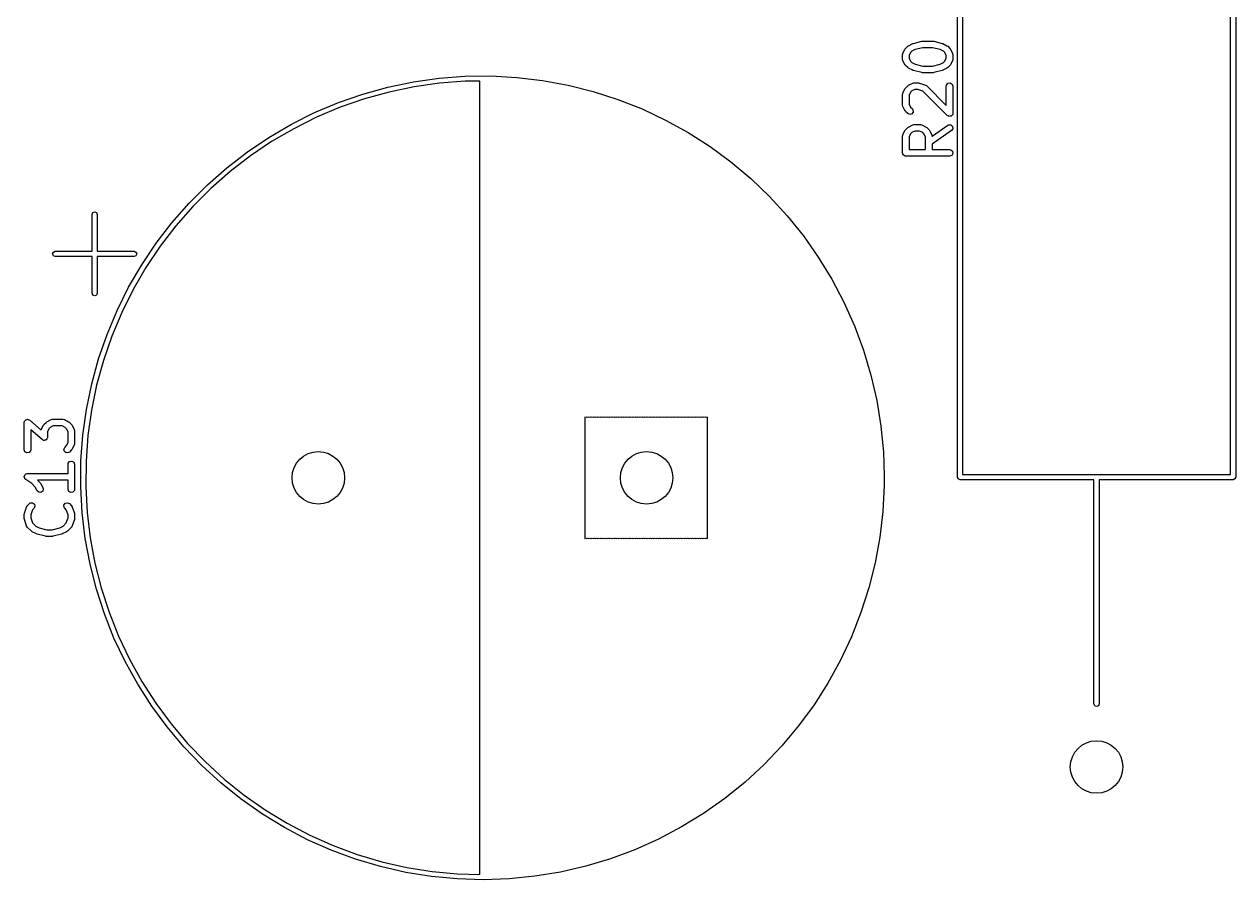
# Model space of a CAD drawing. Extents: x 37 to 259, y -144 to -45.
# Drawn here: x 91.07 to 118.75, y -106.72 to -87.18 of the extents above; entities that cross this region are included whole.
import ezdxf

# ---------------------------------------------------------------- set-up
doc = ezdxf.new("R2010")
doc.units = 0
doc.layers.add('BLACK', color=7, linetype='CONTINUOUS')

msp = doc.modelspace()

# ---------------------------------------------------------------- linework, layer by layer
at = {"layer": 'BLACK', "linetype": 'CONTINUOUS'}
for p, q in [((112.39, -97.52), (112.39, -80.28)), ((112.51, -80.34), (112.51, -97.46)), ((118.63, -97.46), (118.63, -80.34)), ((118.75, -80.28), (118.75, -97.52)), ((111.193, -87.7474), (111.206, -87.7294)), ((111.206, -87.7294), (111.207, -87.7279)), ((111.207, -87.7279), (111.255, -87.6803)), ((111.255, -87.6803), (111.273, -87.6674)), ((111.273, -87.6674), (111.274, -87.6663)), ((111.274, -87.6663), (111.369, -87.6186)), ((111.369, -87.6186), (111.382, -87.6149)), ((111.382, -87.6149), (111.385, -87.613)), ((111.385, -87.613), (111.575, -87.5653)), ((111.603, -87.7131), (111.429, -87.7565)), ((111.575, -87.5653), (111.59, -87.5643)), ((111.59, -87.5643), (111.593, -87.5631)), ((111.593, -87.5631), (111.831, -87.5631)), ((111.822, -87.7131), (111.603, -87.7131)), ((111.996, -87.7565), (111.822, -87.7131)), ((111.831, -87.5631), (111.846, -87.5657)), ((111.846, -87.5657), (111.85, -87.5653)), ((111.85, -87.5653), (112.04, -87.613)), ((112.04, -87.613), (112.052, -87.6182)), ((112.052, -87.6182), (112.055, -87.6186)), ((112.055, -87.6186), (112.151, -87.6663)), ((112.151, -87.6663), (112.169, -87.6796)), ((112.169, -87.6796), (112.17, -87.6803)), ((112.17, -87.6803), (112.218, -87.7279)), ((112.218, -87.7279), (112.231, -87.7463)), ((111.137, -87.8762), (111.142, -87.8505)), ((111.137, -87.9714), (111.137, -87.8762)), ((111.139, -87.9756), (111.137, -87.9714)), ((111.138, -87.98), (111.139, -87.9756)), ((111.145, -88.005), (111.138, -87.98)), ((111.142, -87.8505), (111.145, -87.8471)), ((111.145, -87.8426), (111.193, -87.7474)), ((111.145, -87.8471), (111.145, -87.8426)), ((111.193, -88.1002), (111.145, -88.005)), ((111.322, -87.8254), (111.287, -87.8939)), ((111.287, -87.8939), (111.287, -87.9537)), ((111.287, -87.9537), (111.322, -88.0222)), ((111.352, -87.795), (111.322, -87.8254)), ((111.429, -87.7565), (111.352, -87.795)), ((112.073, -87.795), (111.996, -87.7565)), ((112.103, -87.8254), (112.073, -87.795)), ((112.137, -87.8939), (112.103, -87.8254)), ((112.103, -88.0222), (112.137, -87.9537)), ((112.137, -87.9537), (112.137, -87.8939)), ((112.231, -87.7463), (112.232, -87.7474)), ((112.232, -87.7474), (112.279, -87.8426)), ((112.279, -88.005), (112.232, -88.1002)), ((112.279, -87.8426), (112.287, -87.8676)), ((112.28, -88.0005), (112.279, -88.005)), ((112.283, -87.9971), (112.28, -88.0005)), ((112.287, -87.9714), (112.283, -87.9971)), ((112.287, -87.8676), (112.286, -87.872)), ((112.286, -87.872), (112.287, -87.8762)), ((112.287, -87.8762), (112.287, -87.9714)), ((111.194, -88.1013), (111.193, -88.1002)), ((111.207, -88.1197), (111.194, -88.1013)), ((111.255, -88.1673), (111.207, -88.1197)), ((111.256, -88.168), (111.255, -88.1673)), ((111.274, -88.1814), (111.256, -88.168)), ((111.369, -88.229), (111.274, -88.1814)), ((111.322, -88.0222), (111.352, -88.0526)), ((111.352, -88.0526), (111.429, -88.0911)), ((111.373, -88.2294), (111.369, -88.229)), ((111.385, -88.2347), (111.373, -88.2294)), ((111.575, -88.2823), (111.385, -88.2347)), ((111.429, -88.0911), (111.603, -88.1345)), ((111.579, -88.2819), (111.575, -88.2823)), ((111.593, -88.2845), (111.579, -88.2819)), ((111.831, -88.2845), (111.593, -88.2845)), ((111.603, -88.1345), (111.822, -88.1345)), ((111.822, -88.1345), (111.996, -88.0911)), ((111.835, -88.2833), (111.831, -88.2845)), ((111.85, -88.2823), (111.835, -88.2833)), ((112.04, -88.2347), (111.85, -88.2823)), ((111.996, -88.0911), (112.073, -88.0526)), ((112.043, -88.2327), (112.04, -88.2347)), ((112.055, -88.229), (112.043, -88.2327)), ((112.151, -88.1814), (112.055, -88.229)), ((112.073, -88.0526), (112.103, -88.0222)), ((112.152, -88.1802), (112.151, -88.1814)), ((112.17, -88.1673), (112.152, -88.1802)), ((112.218, -88.1197), (112.17, -88.1673)), ((112.232, -88.1002), (112.218, -88.1182)), ((112.218, -88.1182), (112.218, -88.1197)), ((99.3814, -88.6134), (99.9617, -88.4927)), ((99.9617, -88.4927), (100.549, -88.4097)), ((100.561, -88.5242), (99.9815, -88.6061)), ((100.549, -88.4097), (101.14, -88.3647)), ((101.145, -88.4798), (100.561, -88.5242)), ((101.14, -88.3647), (101.732, -88.358)), ((101.48, -88.476), (101.145, -88.4798)), ((101.48, -106.599), (101.48, -88.476)), ((101.732, -88.358), (102.324, -88.3895)), ((102.324, -88.3895), (102.913, -88.4592)), ((102.913, -88.4592), (103.496, -88.5667)), ((103.496, -88.5667), (104.07, -88.7116)), ((111.273, -88.5722), (111.274, -88.571)), ((111.274, -88.571), (111.369, -88.5234)), ((111.369, -88.5234), (111.394, -88.516)), ((111.394, -88.516), (111.399, -88.517)), ((111.399, -88.517), (111.403, -88.5155)), ((111.403, -88.5155), (111.498, -88.5155)), ((111.498, -88.5155), (111.52, -88.5194)), ((111.52, -88.5194), (111.522, -88.5193)), ((111.522, -88.5193), (111.665, -88.5669)), ((111.665, -88.5669), (111.688, -88.5793)), ((112.137, -88.5905), (112.142, -88.5648)), ((112.142, -88.5648), (112.175, -88.5255)), ((112.175, -88.5255), (112.225, -88.5166)), ((112.225, -88.5166), (112.27, -88.5423)), ((112.27, -88.5423), (112.287, -88.5905)), ((98.2502, -88.9657), (98.8101, -88.7713)), ((98.8101, -88.7713), (99.3814, -88.6134)), ((99.4085, -88.7253), (98.8443, -88.8812)), ((99.9815, -88.6061), (99.4085, -88.7253)), ((104.07, -88.7116), (104.635, -88.8933)), ((111.137, -88.781), (111.142, -88.7553)), ((111.137, -89.019), (111.137, -88.781)), ((111.142, -88.7553), (111.145, -88.7519)), ((111.145, -88.7474), (111.193, -88.6522)), ((111.145, -88.7519), (111.145, -88.7474)), ((111.193, -88.6522), (111.206, -88.6342)), ((111.206, -88.6342), (111.207, -88.6327)), ((111.207, -88.6327), (111.255, -88.5851)), ((111.255, -88.5851), (111.273, -88.5722)), ((111.322, -88.7301), (111.287, -88.7987)), ((111.287, -88.7987), (111.287, -89.0013)), ((111.352, -88.6997), (111.322, -88.7301)), ((111.421, -88.6655), (111.352, -88.6997)), ((111.486, -88.6655), (111.421, -88.6655)), ((111.6, -88.7036), (111.486, -88.6655)), ((112.159, -89.2626), (111.6, -88.7036)), ((111.688, -88.5793), (111.69, -88.5832)), ((111.69, -88.5832), (111.694, -88.5851)), ((111.694, -88.5851), (112.137, -89.0285)), ((112.137, -89.0285), (112.137, -88.5905)), ((112.287, -88.5905), (112.287, -89.2095)), ((97.704, -89.1959), (98.2502, -88.9657)), ((98.2914, -89.0732), (97.7521, -89.3005)), ((98.8443, -88.8812), (98.2914, -89.0732)), ((104.635, -88.8933), (105.186, -89.111)), ((105.186, -89.111), (105.722, -89.3638)), ((111.139, -89.0233), (111.137, -89.019)), ((111.138, -89.0276), (111.139, -89.0233)), ((111.145, -89.0526), (111.138, -89.0276)), ((111.193, -89.1478), (111.145, -89.0526)), ((111.287, -89.0013), (111.322, -89.0699)), ((111.322, -89.0699), (111.361, -89.1089)), ((111.361, -89.1089), (111.376, -89.1302)), ((97.1738, -89.4608), (97.704, -89.1959)), ((97.7521, -89.3005), (97.2285, -89.5621)), ((105.722, -89.3638), (106.241, -89.6507)), ((111.194, -89.149), (111.193, -89.1478)), ((111.207, -89.1673), (111.194, -89.149)), ((111.255, -89.2149), (111.207, -89.1673)), ((111.301, -89.2366), (111.255, -89.2149)), ((111.351, -89.2233), (111.301, -89.2366)), ((111.38, -89.1813), (111.351, -89.2233)), ((111.376, -89.1302), (111.38, -89.1813)), ((112.18, -89.2721), (112.159, -89.2626)), ((112.199, -89.2834), (112.18, -89.2721)), ((112.203, -89.2828), (112.199, -89.2834)), ((112.206, -89.2842), (112.203, -89.2828)), ((112.228, -89.2784), (112.206, -89.2842)), ((112.25, -89.2745), (112.228, -89.2784)), ((112.252, -89.2718), (112.25, -89.2745)), ((112.255, -89.271), (112.252, -89.2718)), ((112.268, -89.2525), (112.255, -89.271)), ((112.283, -89.2352), (112.268, -89.2525)), ((112.284, -89.2306), (112.283, -89.2352)), ((112.285, -89.2289), (112.284, -89.2306)), ((112.287, -89.2095), (112.285, -89.2256)), ((112.285, -89.2256), (112.285, -89.2289)), ((96.6618, -89.7594), (97.1738, -89.4608)), ((97.2285, -89.5621), (96.7229, -89.857)), ((106.241, -89.6507), (106.74, -89.9705)), ((111.145, -89.6998), (111.193, -89.6046)), ((111.193, -89.6046), (111.206, -89.5865)), ((111.206, -89.5865), (111.207, -89.5851)), ((111.207, -89.5851), (111.255, -89.5374)), ((111.255, -89.5374), (111.273, -89.5246)), ((111.273, -89.5246), (111.274, -89.5234)), ((111.274, -89.5234), (111.369, -89.4758)), ((111.352, -89.6521), (111.322, -89.6825)), ((111.421, -89.6179), (111.352, -89.6521)), ((111.369, -89.4758), (111.394, -89.4683)), ((111.394, -89.4683), (111.399, -89.4694)), ((111.399, -89.4694), (111.403, -89.4679)), ((111.403, -89.4679), (111.546, -89.4679)), ((111.528, -89.6179), (111.421, -89.6179)), ((111.597, -89.6521), (111.528, -89.6179)), ((111.546, -89.4679), (111.571, -89.4724)), ((111.571, -89.4724), (111.575, -89.4753)), ((111.575, -89.4753), (111.579, -89.4758)), ((111.579, -89.4758), (111.674, -89.5234)), ((111.627, -89.6825), (111.597, -89.6521)), ((111.674, -89.5234), (111.693, -89.5368)), ((111.693, -89.5368), (111.694, -89.5374)), ((111.694, -89.5374), (111.742, -89.5851)), ((111.742, -89.5851), (111.754, -89.6034)), ((111.754, -89.6034), (111.756, -89.6046)), ((111.756, -89.6046), (111.803, -89.6998)), ((111.811, -89.7324), (112.169, -89.4814)), ((112.255, -89.6043), (111.811, -89.9152)), ((112.169, -89.4814), (112.193, -89.4704)), ((112.193, -89.4704), (112.244, -89.4749)), ((112.244, -89.4749), (112.28, -89.5112)), ((112.285, -89.5623), (112.255, -89.6043)), ((112.28, -89.5112), (112.285, -89.5623)), ((96.1701, -90.0904), (96.6618, -89.7594)), ((96.7229, -89.857), (96.2374, -90.1838)), ((111.137, -89.7333), (111.142, -89.7077)), ((111.137, -90.1143), (111.137, -89.7333)), ((111.142, -89.7077), (111.145, -89.7042)), ((111.145, -89.7042), (111.145, -89.6998)), ((111.322, -89.6825), (111.287, -89.751)), ((111.287, -89.751), (111.287, -90.0393)), ((111.661, -89.751), (111.627, -89.6825)), ((111.661, -90.0393), (111.661, -89.751)), ((111.803, -89.6998), (111.811, -89.7248)), ((111.811, -89.7248), (111.81, -89.7291)), ((111.81, -89.7291), (111.811, -89.7324)), ((111.811, -89.9152), (111.811, -90.0393)), ((95.7008, -90.4525), (96.1701, -90.0904)), ((96.2374, -90.1838), (95.774, -90.5413)), ((106.74, -89.9705), (107.217, -90.3218)), ((111.144, -90.1326), (111.137, -90.1143)), ((111.147, -90.1518), (111.144, -90.1326)), ((111.153, -90.1561), (111.147, -90.1518)), ((111.155, -90.1625), (111.153, -90.1561)), ((111.172, -90.1722), (111.155, -90.1625)), ((111.187, -90.1848), (111.172, -90.1722)), ((111.196, -90.1865), (111.187, -90.1848)), ((111.199, -90.1881), (111.196, -90.1865)), ((111.203, -90.1876), (111.199, -90.1881)), ((111.212, -90.1893), (111.203, -90.1876)), ((112.212, -90.1893), (111.212, -90.1893)), ((111.287, -90.0393), (111.661, -90.0393)), ((111.811, -90.0393), (112.212, -90.0393)), ((112.212, -90.0393), (112.238, -90.0438)), ((112.261, -90.1717), (112.212, -90.1893)), ((112.238, -90.0438), (112.277, -90.0768)), ((112.286, -90.1273), (112.261, -90.1717)), ((112.277, -90.0768), (112.286, -90.1273)), ((95.2559, -90.8441), (95.7008, -90.4525)), ((107.217, -90.3218), (107.671, -90.7032)), ((95.774, -90.5413), (95.3347, -90.928)), ((107.671, -90.7032), (108.099, -91.1131)), ((94.8371, -91.2635), (95.2559, -90.8441)), ((95.3347, -90.928), (94.9212, -91.3422)), ((94.4463, -91.7092), (94.8371, -91.2635)), ((108.099, -91.1131), (108.5, -91.5497)), ((92.6206, -91.521), (92.6381, -91.4786)), ((92.6206, -92.361), (92.6206, -91.521)), ((92.6381, -91.4786), (92.6806, -91.461)), ((92.6806, -91.461), (92.723, -91.4786)), ((92.723, -91.4786), (92.7406, -91.521)), ((92.7406, -91.521), (92.7406, -92.361)), ((94.9212, -91.3422), (94.5353, -91.7823)), ((108.5, -91.5497), (108.871, -92.0113)), ((94.0851, -92.1791), (94.4463, -91.7092)), ((94.5353, -91.7823), (94.1786, -92.2463)), ((108.871, -92.0113), (109.213, -92.496)), ((91.7206, -92.421), (91.7381, -92.3786)), ((91.7381, -92.4634), (91.7206, -92.421)), ((91.7381, -92.3786), (91.7806, -92.361)), ((91.7806, -92.361), (92.6206, -92.361)), ((92.7406, -92.361), (93.5806, -92.361)), ((93.5806, -92.361), (93.623, -92.3786)), ((93.623, -92.3786), (93.6406, -92.421)), ((93.6406, -92.421), (93.623, -92.4634)), ((93.7549, -92.6713), (94.0851, -92.1791)), ((94.1786, -92.2463), (93.8526, -92.7324)), ((91.7806, -92.481), (91.7381, -92.4634)), ((92.6206, -92.481), (91.7806, -92.481)), ((92.6206, -93.321), (92.6206, -92.481)), ((93.5806, -92.481), (92.7406, -92.481)), ((92.7406, -92.481), (92.7406, -93.321)), ((93.4572, -93.1839), (93.7549, -92.6713)), ((93.623, -92.4634), (93.5806, -92.481)), ((109.213, -92.496), (109.522, -93.0016)), ((93.8526, -92.7324), (93.5586, -93.2385)), ((93.1932, -93.7145), (93.4572, -93.1839)), ((93.5586, -93.2385), (93.2979, -93.7625)), ((109.522, -93.0016), (109.798, -93.5262)), ((92.6381, -93.3634), (92.6206, -93.321)), ((92.6806, -93.381), (92.6381, -93.3634)), ((92.723, -93.3634), (92.6806, -93.381)), ((92.7406, -93.321), (92.723, -93.3634)), ((109.798, -93.5262), (110.039, -94.0674)), ((92.964, -94.2611), (93.1932, -93.7145)), ((93.2979, -93.7625), (93.0716, -94.3022)), ((110.039, -94.0674), (110.246, -94.6231)), ((92.7705, -94.8214), (92.964, -94.2611)), ((93.0716, -94.3022), (92.8805, -94.8554)), ((110.246, -94.6231), (110.415, -95.191)), ((92.6136, -95.393), (92.7705, -94.8214)), ((92.8805, -94.8554), (92.7256, -95.4199)), ((110.415, -95.191), (110.548, -95.7686)), ((92.494, -95.9735), (92.6136, -95.393)), ((92.7256, -95.4199), (92.6074, -95.9931)), ((92.412, -96.5605), (92.494, -95.9735)), ((92.6074, -95.9931), (92.5265, -96.5727)), ((110.548, -95.7686), (110.644, -96.3537)), ((91.0714, -96.2741), (91.0733, -96.263)), ((91.0714, -96.8931), (91.0714, -96.2741)), ((91.0728, -96.2595), (91.0744, -96.2569)), ((91.0733, -96.263), (91.0728, -96.2595)), ((91.0744, -96.2569), (91.0759, -96.2484)), ((91.0759, -96.2484), (91.0889, -96.233)), ((91.0889, -96.233), (91.0994, -96.2157)), ((91.0994, -96.2157), (91.105, -96.2137)), ((91.105, -96.2137), (91.1089, -96.2091)), ((91.1089, -96.2091), (91.1288, -96.2056)), ((91.1288, -96.2056), (91.1479, -96.1991)), ((91.1479, -96.1991), (91.1535, -96.2013)), ((91.1535, -96.2013), (91.1594, -96.2002)), ((91.1594, -96.2002), (91.1769, -96.2103)), ((91.1769, -96.2103), (91.1958, -96.2177)), ((91.1958, -96.2177), (91.4558, -96.4451)), ((91.5079, -96.3358), (91.5212, -96.3178)), ((91.5212, -96.3178), (91.5219, -96.3163)), ((91.5219, -96.3163), (91.5695, -96.2687)), ((91.5695, -96.2687), (91.5879, -96.2558)), ((91.5879, -96.2558), (91.589, -96.2546)), ((91.589, -96.2546), (91.6843, -96.207)), ((91.6843, -96.207), (91.7092, -96.1996)), ((91.7092, -96.1996), (91.7136, -96.2006)), ((91.7136, -96.2006), (91.7178, -96.1991)), ((91.7178, -96.1991), (91.9559, -96.1991)), ((91.9559, -96.1991), (91.9816, -96.2036)), ((91.9816, -96.2036), (91.985, -96.2065)), ((91.985, -96.2065), (91.9894, -96.207)), ((91.9894, -96.207), (92.0847, -96.2546)), ((92.0847, -96.2546), (92.1027, -96.268)), ((92.1027, -96.268), (92.1042, -96.2687)), ((92.1042, -96.2687), (92.1518, -96.3163)), ((92.1518, -96.3163), (92.1647, -96.3347)), ((103.901, -96.156), (103.881, -96.1477)), ((103.881, -96.1477), (103.881, -98.9243)), ((103.921, -96.1477), (103.901, -96.156)), ((103.941, -96.156), (103.921, -96.1477)), ((103.961, -96.1477), (103.941, -96.156)), ((103.981, -96.156), (103.961, -96.1477)), ((104.001, -96.1477), (103.981, -96.156)), ((104.021, -96.156), (104.001, -96.1477)), ((104.041, -96.1477), (104.021, -96.156)), ((104.061, -96.156), (104.041, -96.1477)), ((104.081, -96.1477), (104.061, -96.156)), ((104.101, -96.156), (104.081, -96.1477)), ((104.121, -96.1477), (104.101, -96.156)), ((104.141, -96.156), (104.121, -96.1477)), ((104.161, -96.1477), (104.141, -96.156)), ((104.181, -96.156), (104.161, -96.1477)), ((104.201, -96.1477), (104.181, -96.156)), ((104.221, -96.156), (104.201, -96.1477)), ((104.241, -96.1477), (104.221, -96.156)), ((104.261, -96.156), (104.241, -96.1477)), ((104.281, -96.1477), (104.261, -96.156)), ((104.301, -96.156), (104.281, -96.1477)), ((104.321, -96.1477), (104.301, -96.156)), ((104.341, -96.156), (104.321, -96.1477)), ((104.361, -96.1477), (104.341, -96.156)), ((104.381, -96.156), (104.361, -96.1477)), ((104.401, -96.1477), (104.381, -96.156)), ((104.421, -96.156), (104.401, -96.1477)), ((104.441, -96.1477), (104.421, -96.156)), ((104.461, -96.156), (104.441, -96.1477)), ((104.481, -96.1477), (104.461, -96.156)), ((104.501, -96.156), (104.481, -96.1477)), ((104.521, -96.1477), (104.501, -96.156)), ((104.541, -96.156), (104.521, -96.1477)), ((104.561, -96.1477), (104.541, -96.156)), ((104.581, -96.156), (104.561, -96.1477)), ((104.601, -96.1477), (104.581, -96.156)), ((104.621, -96.156), (104.601, -96.1477)), ((104.641, -96.1477), (104.621, -96.156)), ((104.661, -96.156), (104.641, -96.1477)), ((104.681, -96.1477), (104.661, -96.156)), ((104.701, -96.156), (104.681, -96.1477)), ((104.721, -96.1477), (104.701, -96.156)), ((104.741, -96.156), (104.721, -96.1477)), ((104.761, -96.1477), (104.741, -96.156)), ((104.781, -96.156), (104.761, -96.1477)), ((104.801, -96.1477), (104.781, -96.156)), ((104.821, -96.156), (104.801, -96.1477)), ((104.841, -96.1477), (104.821, -96.156)), ((104.861, -96.156), (104.841, -96.1477)), ((104.881, -96.1477), (104.861, -96.156)), ((104.901, -96.156), (104.881, -96.1477)), ((104.921, -96.1477), (104.901, -96.156)), ((104.941, -96.156), (104.921, -96.1477)), ((104.961, -96.1477), (104.941, -96.156)), ((104.981, -96.156), (104.961, -96.1477)), ((105.001, -96.1477), (104.981, -96.156)), ((105.021, -96.156), (105.001, -96.1477)), ((105.041, -96.1477), (105.021, -96.156)), ((105.061, -96.156), (105.041, -96.1477)), ((105.081, -96.1477), (105.061, -96.156)), ((105.101, -96.156), (105.081, -96.1477)), ((105.121, -96.1477), (105.101, -96.156)), ((105.141, -96.156), (105.121, -96.1477)), ((105.161, -96.1477), (105.141, -96.156)), ((105.181, -96.156), (105.161, -96.1477)), ((105.201, -96.1477), (105.181, -96.156)), ((105.221, -96.156), (105.201, -96.1477)), ((105.241, -96.1477), (105.221, -96.156)), ((105.261, -96.156), (105.241, -96.1477)), ((105.281, -96.1477), (105.261, -96.156)), ((105.301, -96.156), (105.281, -96.1477)), ((105.321, -96.1477), (105.301, -96.156)), ((105.341, -96.156), (105.321, -96.1477)), ((105.361, -96.1477), (105.341, -96.156)), ((105.381, -96.156), (105.361, -96.1477)), ((105.401, -96.1477), (105.381, -96.156)), ((105.421, -96.156), (105.401, -96.1477)), ((105.441, -96.1477), (105.421, -96.156)), ((105.461, -96.156), (105.441, -96.1477)), ((105.481, -96.1477), (105.461, -96.156)), ((105.501, -96.156), (105.481, -96.1477)), ((105.521, -96.1477), (105.501, -96.156)), ((105.541, -96.156), (105.521, -96.1477)), ((105.561, -96.1477), (105.541, -96.156)), ((105.581, -96.156), (105.561, -96.1477)), ((105.601, -96.1477), (105.581, -96.156)), ((105.621, -96.156), (105.601, -96.1477)), ((105.641, -96.1477), (105.621, -96.156)), ((105.661, -96.156), (105.641, -96.1477)), ((105.681, -96.1477), (105.661, -96.156)), ((105.701, -96.156), (105.681, -96.1477)), ((105.721, -96.1477), (105.701, -96.156)), ((105.741, -96.156), (105.721, -96.1477)), ((105.761, -96.1477), (105.741, -96.156)), ((105.781, -96.156), (105.761, -96.1477)), ((105.801, -96.1477), (105.781, -96.156)), ((105.821, -96.156), (105.801, -96.1477)), ((105.841, -96.1477), (105.821, -96.156)), ((105.861, -96.156), (105.841, -96.1477)), ((105.881, -96.1477), (105.861, -96.156)), ((105.901, -96.156), (105.881, -96.1477)), ((105.921, -96.1477), (105.901, -96.156)), ((105.941, -96.156), (105.921, -96.1477)), ((105.961, -96.1477), (105.941, -96.156)), ((105.981, -96.156), (105.961, -96.1477)), ((106.001, -96.1477), (105.981, -96.156)), ((106.021, -96.156), (106.001, -96.1477)), ((106.041, -96.1477), (106.021, -96.156)), ((106.061, -96.156), (106.041, -96.1477)), ((106.081, -96.1477), (106.061, -96.156)), ((106.101, -96.156), (106.081, -96.1477)), ((106.121, -96.1477), (106.101, -96.156)), ((106.141, -96.156), (106.121, -96.1477)), ((106.161, -96.1477), (106.141, -96.156)), ((106.181, -96.156), (106.161, -96.1477)), ((106.201, -96.1477), (106.181, -96.156)), ((106.221, -96.156), (106.201, -96.1477)), ((106.241, -96.1477), (106.221, -96.156)), ((106.261, -96.156), (106.241, -96.1477)), ((106.281, -96.1477), (106.261, -96.156)), ((106.301, -96.156), (106.281, -96.1477)), ((106.321, -96.1477), (106.301, -96.156)), ((106.341, -96.156), (106.321, -96.1477)), ((106.361, -96.1477), (106.341, -96.156)), ((106.381, -96.156), (106.361, -96.1477)), ((106.401, -96.1477), (106.381, -96.156)), ((106.421, -96.156), (106.401, -96.1477)), ((106.441, -96.1477), (106.421, -96.156)), ((106.461, -96.156), (106.441, -96.1477)), ((106.481, -96.1477), (106.461, -96.156)), ((106.501, -96.156), (106.481, -96.1477)), ((106.521, -96.1477), (106.501, -96.156)), ((106.541, -96.156), (106.521, -96.1477)), ((106.561, -96.1477), (106.541, -96.156)), ((106.581, -96.156), (106.561, -96.1477)), ((106.601, -96.1477), (106.581, -96.156)), ((106.621, -96.156), (106.601, -96.1477)), ((106.641, -96.1477), (106.621, -96.156)), ((106.661, -96.156), (106.641, -96.1477)), ((106.681, -96.1477), (106.661, -96.156)), ((106.681, -98.9243), (106.681, -96.1477)), ((91.4779, -96.6639), (91.2214, -96.4394)), ((91.2214, -96.4394), (91.2214, -96.8931)), ((91.4558, -96.4451), (91.4569, -96.4389)), ((91.4569, -96.4389), (91.4597, -96.4355)), ((91.4597, -96.4355), (91.4603, -96.431)), ((91.4603, -96.431), (91.5079, -96.3358)), ((91.6366, -96.4138), (91.6023, -96.4823)), ((91.6023, -96.4823), (91.6023, -96.6074)), ((91.667, -96.3834), (91.6366, -96.4138)), ((91.7355, -96.3491), (91.667, -96.3834)), ((91.9382, -96.3491), (91.7355, -96.3491)), ((92.0067, -96.3834), (91.9382, -96.3491)), ((92.0371, -96.4138), (92.0067, -96.3834)), ((92.0714, -96.4823), (92.0371, -96.4138)), ((92.0714, -96.7326), (92.0714, -96.4823)), ((92.1647, -96.3347), (92.1658, -96.3358)), ((92.1658, -96.3358), (92.2135, -96.431)), ((92.2135, -96.431), (92.2209, -96.456)), ((92.2209, -96.456), (92.2198, -96.4604)), ((92.2198, -96.4604), (92.2214, -96.4646)), ((92.2214, -96.4646), (92.2214, -96.7503)), ((92.3681, -97.1516), (92.412, -96.5605)), ((92.5265, -96.5727), (92.4831, -97.1564)), ((110.644, -96.3537), (110.679, -96.7199)), ((91.4968, -96.6712), (91.4779, -96.6639)), ((91.5143, -96.6813), (91.4968, -96.6712)), ((91.5202, -96.6803), (91.5143, -96.6813)), ((91.5258, -96.6824), (91.5202, -96.6803)), ((91.5449, -96.6759), (91.5258, -96.6824)), ((91.5648, -96.6724), (91.5449, -96.6759)), ((91.5687, -96.6678), (91.5648, -96.6724)), ((91.5743, -96.6659), (91.5687, -96.6678)), ((91.5848, -96.6486), (91.5743, -96.6659)), ((91.5978, -96.6331), (91.5848, -96.6486)), ((91.5993, -96.6246), (91.5978, -96.6331)), ((91.6009, -96.622), (91.5993, -96.6246)), ((91.6023, -96.6074), (91.6004, -96.6185)), ((91.6004, -96.6185), (91.6009, -96.622)), ((91.9764, -96.8866), (91.9981, -96.8401)), ((91.9981, -96.8401), (92.0371, -96.8011)), ((92.0371, -96.8011), (92.0714, -96.7326)), ((92.2135, -96.7838), (92.1658, -96.8791)), ((92.214, -96.7794), (92.2135, -96.7838)), ((92.2169, -96.7759), (92.214, -96.7794)), ((92.2214, -96.7503), (92.2169, -96.7759)), ((110.679, -96.7199), (110.68, -96.722)), ((110.68, -96.722), (110.68, -96.7289)), ((110.68, -96.7289), (110.701, -96.9436)), ((91.0889, -96.9414), (91.0714, -96.8931)), ((91.1334, -96.967), (91.0889, -96.9414)), ((91.1839, -96.9581), (91.1334, -96.967)), ((91.2169, -96.9188), (91.1839, -96.9581)), ((91.2214, -96.8931), (91.2169, -96.9188)), ((91.9897, -96.9362), (91.9764, -96.8866)), ((92.0317, -96.9656), (91.9897, -96.9362)), ((92.0828, -96.9611), (92.0317, -96.9656)), ((92.1042, -96.9462), (92.0828, -96.9611)), ((92.1518, -96.8986), (92.1042, -96.9462)), ((92.1525, -96.8971), (92.1518, -96.8986)), ((92.1658, -96.8791), (92.1525, -96.8971)), ((92.3624, -97.7417), (92.3681, -97.1516)), ((110.701, -96.9436), (110.719, -97.4926)), ((92.0714, -97.2265), (92.0759, -97.2008)), ((92.0714, -97.4372), (92.0714, -97.2265)), ((92.0759, -97.2008), (92.1089, -97.1615)), ((92.1089, -97.1615), (92.1594, -97.1526)), ((92.1594, -97.1526), (92.2038, -97.1783)), ((92.2038, -97.1783), (92.2214, -97.2265)), ((92.2214, -97.2265), (92.2214, -97.7979)), ((92.4831, -97.1564), (92.4775, -97.7417)), ((91.0715, -97.5074), (91.0733, -97.5034)), ((91.0776, -97.5283), (91.0715, -97.5074)), ((91.0725, -97.4992), (91.0834, -97.4803)), ((91.0733, -97.5034), (91.0725, -97.4992)), ((91.0814, -97.5497), (91.0776, -97.5283)), ((91.0847, -97.5525), (91.0814, -97.5497)), ((91.0834, -97.4803), (91.0921, -97.4604)), ((91.0859, -97.5566), (91.0847, -97.5525)), ((91.1048, -97.5746), (91.0859, -97.5566)), ((91.0921, -97.4604), (91.096, -97.4585)), ((91.096, -97.4585), (91.0982, -97.4547)), ((91.0982, -97.4547), (91.1186, -97.4473)), ((91.2415, -97.6657), (91.1048, -97.5746)), ((91.1186, -97.4473), (91.1381, -97.4376)), ((91.1381, -97.4376), (91.1423, -97.4387)), ((91.1423, -97.4387), (91.1464, -97.4372)), ((91.1464, -97.4372), (92.0714, -97.4372)), ((91.3228, -97.7471), (91.2415, -97.6657)), ((92.0714, -97.5872), (91.3751, -97.5872)), ((91.3751, -97.5872), (91.4375, -97.6496)), ((91.4375, -97.6496), (91.4504, -97.668)), ((91.4504, -97.668), (91.4516, -97.6691)), ((91.4516, -97.6691), (91.4992, -97.7644)), ((92.0714, -97.7979), (92.0714, -97.5872)), ((110.72, -97.5769), (110.718, -97.7122)), ((110.719, -97.4926), (110.72, -97.496)), ((110.72, -97.496), (110.72, -97.576)), ((110.72, -97.576), (110.72, -97.5769)), ((112.408, -97.5624), (112.39, -97.52)), ((112.45, -97.58), (112.408, -97.5624)), ((115.51, -97.58), (112.45, -97.58)), ((112.51, -97.46), (118.63, -97.46)), ((115.51, -102.7), (115.51, -97.58)), ((118.69, -97.58), (115.63, -97.58)), ((115.63, -97.58), (115.63, -102.7)), ((118.732, -97.5624), (118.69, -97.58)), ((118.75, -97.52), (118.732, -97.5624)), ((91.365, -97.8314), (91.3228, -97.7471)), ((91.4023, -97.8667), (91.365, -97.8314)), ((91.4535, -97.8698), (91.4023, -97.8667)), ((91.4947, -97.8392), (91.4535, -97.8698)), ((91.5066, -97.7893), (91.4947, -97.8392)), ((91.4992, -97.7644), (91.5066, -97.7893)), ((92.0889, -97.8461), (92.0714, -97.7979)), ((92.1334, -97.8718), (92.0889, -97.8461)), ((92.1839, -97.8629), (92.1334, -97.8718)), ((92.2169, -97.8236), (92.1839, -97.8629)), ((92.2214, -97.7979), (92.2169, -97.8236)), ((92.3624, -97.7443), (92.3624, -97.7417)), ((92.3949, -98.3361), (92.3624, -97.7443)), ((92.4775, -97.7417), (92.5096, -98.3261)), ((110.718, -97.7122), (110.688, -98.3042)), ((91.0752, -98.3456), (91.1228, -98.2028)), ((91.1228, -98.2028), (91.1353, -98.1799)), ((91.1353, -98.1799), (91.1391, -98.1775)), ((91.1391, -98.1775), (91.141, -98.1734)), ((91.141, -98.1734), (91.1886, -98.1258)), ((91.1886, -98.1258), (91.2099, -98.1109)), ((91.2099, -98.1109), (91.261, -98.1064)), ((91.2947, -98.2319), (91.2596, -98.267)), ((91.261, -98.1064), (91.3031, -98.1358)), ((91.3163, -98.1854), (91.2947, -98.2319)), ((91.3031, -98.1358), (91.3163, -98.1854)), ((91.9787, -98.1594), (92.0081, -98.1174)), ((91.9832, -98.2106), (91.9787, -98.1594)), ((91.9981, -98.2319), (91.9832, -98.2106)), ((92.0332, -98.267), (91.9981, -98.2319)), ((92.0081, -98.1174), (92.0577, -98.1041)), ((92.0577, -98.1041), (92.1042, -98.1258)), ((92.1042, -98.1258), (92.1518, -98.1734)), ((92.1518, -98.1734), (92.1667, -98.1948)), ((92.1667, -98.1948), (92.1671, -98.1992)), ((92.1671, -98.1992), (92.1699, -98.2028)), ((92.1699, -98.2028), (92.2175, -98.3456)), ((91.0714, -98.3693), (91.0753, -98.3473)), ((91.0714, -98.4646), (91.0714, -98.3693)), ((91.0719, -98.4661), (91.0714, -98.4646)), ((91.0752, -98.4883), (91.0719, -98.4661)), ((91.0753, -98.3473), (91.0752, -98.3456)), ((91.1228, -98.6311), (91.0752, -98.4883)), ((91.2596, -98.267), (91.2214, -98.3815)), ((91.2214, -98.3815), (91.2214, -98.4524)), ((91.2214, -98.4524), (91.2596, -98.5669)), ((92.0714, -98.3815), (92.0332, -98.267)), ((92.0332, -98.5669), (92.0714, -98.4524)), ((92.0714, -98.4524), (92.0714, -98.3815)), ((92.2175, -98.4883), (92.1699, -98.6311)), ((92.2175, -98.3456), (92.2208, -98.3678)), ((92.2214, -98.4646), (92.2175, -98.4867)), ((92.2175, -98.4867), (92.2175, -98.4883)), ((92.2208, -98.3678), (92.2214, -98.3693)), ((92.2214, -98.3693), (92.2214, -98.4646)), ((92.4656, -98.9246), (92.3949, -98.3361)), ((92.5096, -98.3261), (92.5794, -98.9072)), ((110.688, -98.3042), (110.619, -98.8929)), ((91.1256, -98.6347), (91.1228, -98.6311)), ((91.126, -98.6391), (91.1256, -98.6347)), ((91.141, -98.6605), (91.126, -98.6391)), ((91.2362, -98.7557), (91.141, -98.6605)), ((91.2377, -98.7564), (91.2362, -98.7557)), ((91.2557, -98.7697), (91.2377, -98.7564)), ((91.3509, -98.8174), (91.2557, -98.7697)), ((91.2596, -98.5669), (91.3337, -98.641)), ((91.3337, -98.641), (91.4107, -98.6795)), ((91.4107, -98.6795), (91.5842, -98.7229)), ((91.5842, -98.7229), (91.7086, -98.7229)), ((91.7086, -98.7229), (91.8821, -98.6795)), ((91.8821, -98.6795), (91.9591, -98.641)), ((92.0371, -98.7697), (91.9418, -98.8174)), ((91.9591, -98.641), (92.0332, -98.5669)), ((92.0382, -98.7686), (92.0371, -98.7697)), ((92.0566, -98.7557), (92.0382, -98.7686)), ((92.1518, -98.6605), (92.0566, -98.7557)), ((92.1537, -98.6564), (92.1518, -98.6605)), ((92.1575, -98.654), (92.1537, -98.6564)), ((92.1699, -98.6311), (92.1575, -98.654)), ((91.3545, -98.8178), (91.3509, -98.8174)), ((91.3663, -98.823), (91.3545, -98.8178)), ((91.5568, -98.8707), (91.3663, -98.823)), ((91.5602, -98.8703), (91.5568, -98.8707)), ((91.575, -98.8729), (91.5602, -98.8703)), ((91.7178, -98.8729), (91.575, -98.8729)), ((91.7211, -98.8717), (91.7178, -98.8729)), ((91.736, -98.8707), (91.7211, -98.8717)), ((91.9265, -98.823), (91.736, -98.8707)), ((91.9294, -98.8211), (91.9265, -98.823)), ((91.9418, -98.8174), (91.9294, -98.8211)), ((92.5741, -99.5073), (92.4656, -98.9246)), ((92.5794, -98.9072), (92.6866, -99.4825)), ((103.881, -98.9243), (103.901, -98.916)), ((103.901, -98.916), (103.921, -98.9243)), ((103.921, -98.9243), (103.941, -98.916)), ((103.941, -98.916), (103.961, -98.9243)), ((103.961, -98.9243), (103.981, -98.916)), ((103.981, -98.916), (104.001, -98.9243)), ((104.001, -98.9243), (104.021, -98.916)), ((104.021, -98.916), (104.041, -98.9243)), ((104.041, -98.9243), (104.061, -98.916)), ((104.061, -98.916), (104.081, -98.9243)), ((104.081, -98.9243), (104.101, -98.916)), ((104.101, -98.916), (104.121, -98.9243)), ((104.121, -98.9243), (104.141, -98.916)), ((104.141, -98.916), (104.161, -98.9243)), ((104.161, -98.9243), (104.181, -98.916)), ((104.181, -98.916), (104.201, -98.9243)), ((104.201, -98.9243), (104.221, -98.916)), ((104.221, -98.916), (104.241, -98.9243)), ((104.241, -98.9243), (104.261, -98.916)), ((104.261, -98.916), (104.281, -98.9243)), ((104.281, -98.9243), (104.301, -98.916)), ((104.301, -98.916), (104.321, -98.9243)), ((104.321, -98.9243), (104.341, -98.916)), ((104.341, -98.916), (104.361, -98.9243)), ((104.361, -98.9243), (104.381, -98.916)), ((104.381, -98.916), (104.401, -98.9243)), ((104.401, -98.9243), (104.421, -98.916)), ((104.421, -98.916), (104.441, -98.9243)), ((104.441, -98.9243), (104.461, -98.916)), ((104.461, -98.916), (104.481, -98.9243)), ((104.481, -98.9243), (104.501, -98.916)), ((104.501, -98.916), (104.521, -98.9243)), ((104.521, -98.9243), (104.541, -98.916)), ((104.541, -98.916), (104.561, -98.9243)), ((104.561, -98.9243), (104.581, -98.916)), ((104.581, -98.916), (104.601, -98.9243)), ((104.601, -98.9243), (104.621, -98.916)), ((104.621, -98.916), (104.641, -98.9243)), ((104.641, -98.9243), (104.661, -98.916)), ((104.661, -98.916), (104.681, -98.9243)), ((104.681, -98.9243), (104.701, -98.916)), ((104.701, -98.916), (104.721, -98.9243)), ((104.721, -98.9243), (104.741, -98.916)), ((104.741, -98.916), (104.761, -98.9243)), ((104.761, -98.9243), (104.781, -98.916)), ((104.781, -98.916), (104.801, -98.9243)), ((104.801, -98.9243), (104.821, -98.916)), ((104.821, -98.916), (104.841, -98.9243)), ((104.841, -98.9243), (104.861, -98.916)), ((104.861, -98.916), (104.881, -98.9243)), ((104.881, -98.9243), (104.901, -98.916)), ((104.901, -98.916), (104.921, -98.9243)), ((104.921, -98.9243), (104.941, -98.916)), ((104.941, -98.916), (104.961, -98.9243)), ((104.961, -98.9243), (104.981, -98.916)), ((104.981, -98.916), (105.001, -98.9243)), ((105.001, -98.9243), (105.021, -98.916)), ((105.021, -98.916), (105.041, -98.9243)), ((105.041, -98.9243), (105.061, -98.916)), ((105.061, -98.916), (105.081, -98.9243)), ((105.081, -98.9243), (105.101, -98.916)), ((105.101, -98.916), (105.121, -98.9243)), ((105.121, -98.9243), (105.141, -98.916)), ((105.141, -98.916), (105.161, -98.9243)), ((105.161, -98.9243), (105.181, -98.916)), ((105.181, -98.916), (105.201, -98.9243)), ((105.201, -98.9243), (105.221, -98.916)), ((105.221, -98.916), (105.241, -98.9243)), ((105.241, -98.9243), (105.261, -98.916)), ((105.261, -98.916), (105.281, -98.9243)), ((105.281, -98.9243), (105.301, -98.916)), ((105.301, -98.916), (105.321, -98.9243)), ((105.321, -98.9243), (105.341, -98.916)), ((105.341, -98.916), (105.361, -98.9243)), ((105.361, -98.9243), (105.381, -98.916)), ((105.381, -98.916), (105.401, -98.9243)), ((105.401, -98.9243), (105.421, -98.916)), ((105.421, -98.916), (105.441, -98.9243)), ((105.441, -98.9243), (105.461, -98.916)), ((105.461, -98.916), (105.481, -98.9243)), ((105.481, -98.9243), (105.501, -98.916)), ((105.501, -98.916), (105.521, -98.9243)), ((105.521, -98.9243), (105.541, -98.916)), ((105.541, -98.916), (105.561, -98.9243)), ((105.561, -98.9243), (105.581, -98.916)), ((105.581, -98.916), (105.601, -98.9243)), ((105.601, -98.9243), (105.621, -98.916)), ((105.621, -98.916), (105.641, -98.9243)), ((105.641, -98.9243), (105.661, -98.916)), ((105.661, -98.916), (105.681, -98.9243)), ((105.681, -98.9243), (105.701, -98.916)), ((105.701, -98.916), (105.721, -98.9243)), ((105.721, -98.9243), (105.741, -98.916)), ((105.741, -98.916), (105.761, -98.9243)), ((105.761, -98.9243), (105.781, -98.916)), ((105.781, -98.916), (105.801, -98.9243)), ((105.801, -98.9243), (105.821, -98.916)), ((105.821, -98.916), (105.841, -98.9243)), ((105.841, -98.9243), (105.861, -98.916)), ((105.861, -98.916), (105.881, -98.9243)), ((105.881, -98.9243), (105.901, -98.916)), ((105.901, -98.916), (105.921, -98.9243)), ((105.921, -98.9243), (105.941, -98.916)), ((105.941, -98.916), (105.961, -98.9243)), ((105.961, -98.9243), (105.981, -98.916)), ((105.981, -98.916), (106.001, -98.9243)), ((106.001, -98.9243), (106.021, -98.916)), ((106.021, -98.916), (106.041, -98.9243)), ((106.041, -98.9243), (106.061, -98.916)), ((106.061, -98.916), (106.081, -98.9243)), ((106.081, -98.9243), (106.101, -98.916)), ((106.101, -98.916), (106.121, -98.9243)), ((106.121, -98.9243), (106.141, -98.916)), ((106.141, -98.916), (106.161, -98.9243)), ((106.161, -98.9243), (106.181, -98.916)), ((106.181, -98.916), (106.201, -98.9243)), ((106.201, -98.9243), (106.221, -98.916)), ((106.221, -98.916), (106.241, -98.9243)), ((106.241, -98.9243), (106.261, -98.916)), ((106.261, -98.916), (106.281, -98.9243)), ((106.281, -98.9243), (106.301, -98.916)), ((106.301, -98.916), (106.321, -98.9243)), ((106.321, -98.9243), (106.341, -98.916)), ((106.341, -98.916), (106.361, -98.9243)), ((106.361, -98.9243), (106.381, -98.916)), ((106.381, -98.916), (106.401, -98.9243)), ((106.401, -98.9243), (106.421, -98.916)), ((106.421, -98.916), (106.441, -98.9243)), ((106.441, -98.9243), (106.461, -98.916)), ((106.461, -98.916), (106.481, -98.9243)), ((106.481, -98.9243), (106.501, -98.916)), ((106.501, -98.916), (106.521, -98.9243)), ((106.521, -98.9243), (106.541, -98.916)), ((106.541, -98.916), (106.561, -98.9243)), ((106.561, -98.9243), (106.581, -98.916)), ((106.581, -98.916), (106.601, -98.9243)), ((106.601, -98.9243), (106.621, -98.916)), ((106.621, -98.916), (106.641, -98.9243)), ((106.641, -98.9243), (106.661, -98.916)), ((106.661, -98.916), (106.681, -98.9243)), ((110.619, -98.8929), (110.513, -99.476)), ((92.72, -100.082), (92.5741, -99.5073)), ((92.6866, -99.4825), (92.8307, -100.05)), ((110.513, -99.476), (110.369, -100.051)), ((92.9027, -100.646), (92.72, -100.082)), ((92.8307, -100.05), (93.0111, -100.607)), ((110.369, -100.051), (110.188, -100.615)), ((93.1214, -101.197), (92.9027, -100.646)), ((93.0111, -100.607), (93.227, -101.151)), ((110.188, -100.615), (109.971, -101.167)), ((93.3752, -101.732), (93.1214, -101.197)), ((93.227, -101.151), (93.4776, -101.68)), ((109.971, -101.167), (109.719, -101.704)), ((93.663, -102.25), (93.3752, -101.732)), ((93.4776, -101.68), (93.7618, -102.191)), ((109.719, -101.704), (109.433, -102.223)), ((93.9836, -102.749), (93.663, -102.25)), ((93.7618, -102.191), (94.0784, -102.683)), ((109.433, -102.223), (109.115, -102.722)), ((94.0784, -102.683), (94.4261, -103.154)), ((94.3358, -103.226), (93.9836, -102.749)), ((109.115, -102.722), (108.764, -103.2)), ((115.528, -102.742), (115.51, -102.7)), ((115.57, -102.76), (115.528, -102.742)), ((115.612, -102.742), (115.57, -102.76)), ((115.63, -102.7), (115.612, -102.742)), ((94.7179, -103.679), (94.3358, -103.226)), ((94.4261, -103.154), (94.8035, -103.602)), ((108.764, -103.2), (108.383, -103.655)), ((95.1285, -104.106), (94.7179, -103.679)), ((94.8035, -103.602), (95.209, -104.024)), ((108.383, -103.655), (107.974, -104.084)), ((95.209, -104.024), (95.6408, -104.419)), ((95.5659, -104.506), (95.1285, -104.106)), ((107.974, -104.084), (107.538, -104.485)), ((96.0281, -104.877), (95.5659, -104.506)), ((95.6408, -104.419), (96.0973, -104.785)), ((107.538, -104.485), (107.077, -104.858)), ((96.5134, -105.217), (96.0281, -104.877)), ((96.0973, -104.785), (96.5764, -105.121)), ((107.077, -104.858), (106.593, -105.2)), ((96.5764, -105.121), (97.0763, -105.426)), ((97.0196, -105.526), (96.5134, -105.217)), ((97.0763, -105.426), (97.5947, -105.697)), ((106.593, -105.2), (106.088, -105.51)), ((97.5446, -105.801), (97.0196, -105.526)), ((97.5947, -105.697), (98.1296, -105.935)), ((106.088, -105.51), (105.564, -105.787)), ((98.0863, -106.042), (97.5446, -105.801)), ((98.1296, -105.935), (98.6787, -106.137)), ((105.564, -105.787), (105.023, -106.029)), ((98.6423, -106.247), (98.0863, -106.042)), ((99.2105, -106.416), (98.6423, -106.247)), ((98.6787, -106.137), (99.2397, -106.304)), ((104.468, -106.237), (103.9, -106.407)), ((105.023, -106.029), (104.468, -106.237)), ((99.7884, -106.547), (99.2105, -106.416)), ((99.2397, -106.304), (99.8103, -106.434)), ((100.374, -106.642), (99.7884, -106.547)), ((99.8103, -106.434), (100.388, -106.527)), ((100.388, -106.527), (100.971, -106.583)), ((103.323, -106.541), (102.738, -106.637)), ((103.9, -106.407), (103.323, -106.541)), ((100.964, -106.698), (100.374, -106.642)), ((101.556, -106.716), (100.964, -106.698)), ((100.971, -106.583), (101.48, -106.599)), ((102.148, -106.696), (101.556, -106.716)), ((102.738, -106.637), (102.148, -106.696))]:
    msp.add_line(p, q, dxfattribs=at)
at = {"layer": 'BLACK'}
for centre in [(97.79, -97.536), (105.29, -97.536), (115.57, -104.14)]:
    msp.add_circle(centre, 0.6, dxfattribs=at)

doc.saveas('drawing.dxf')
